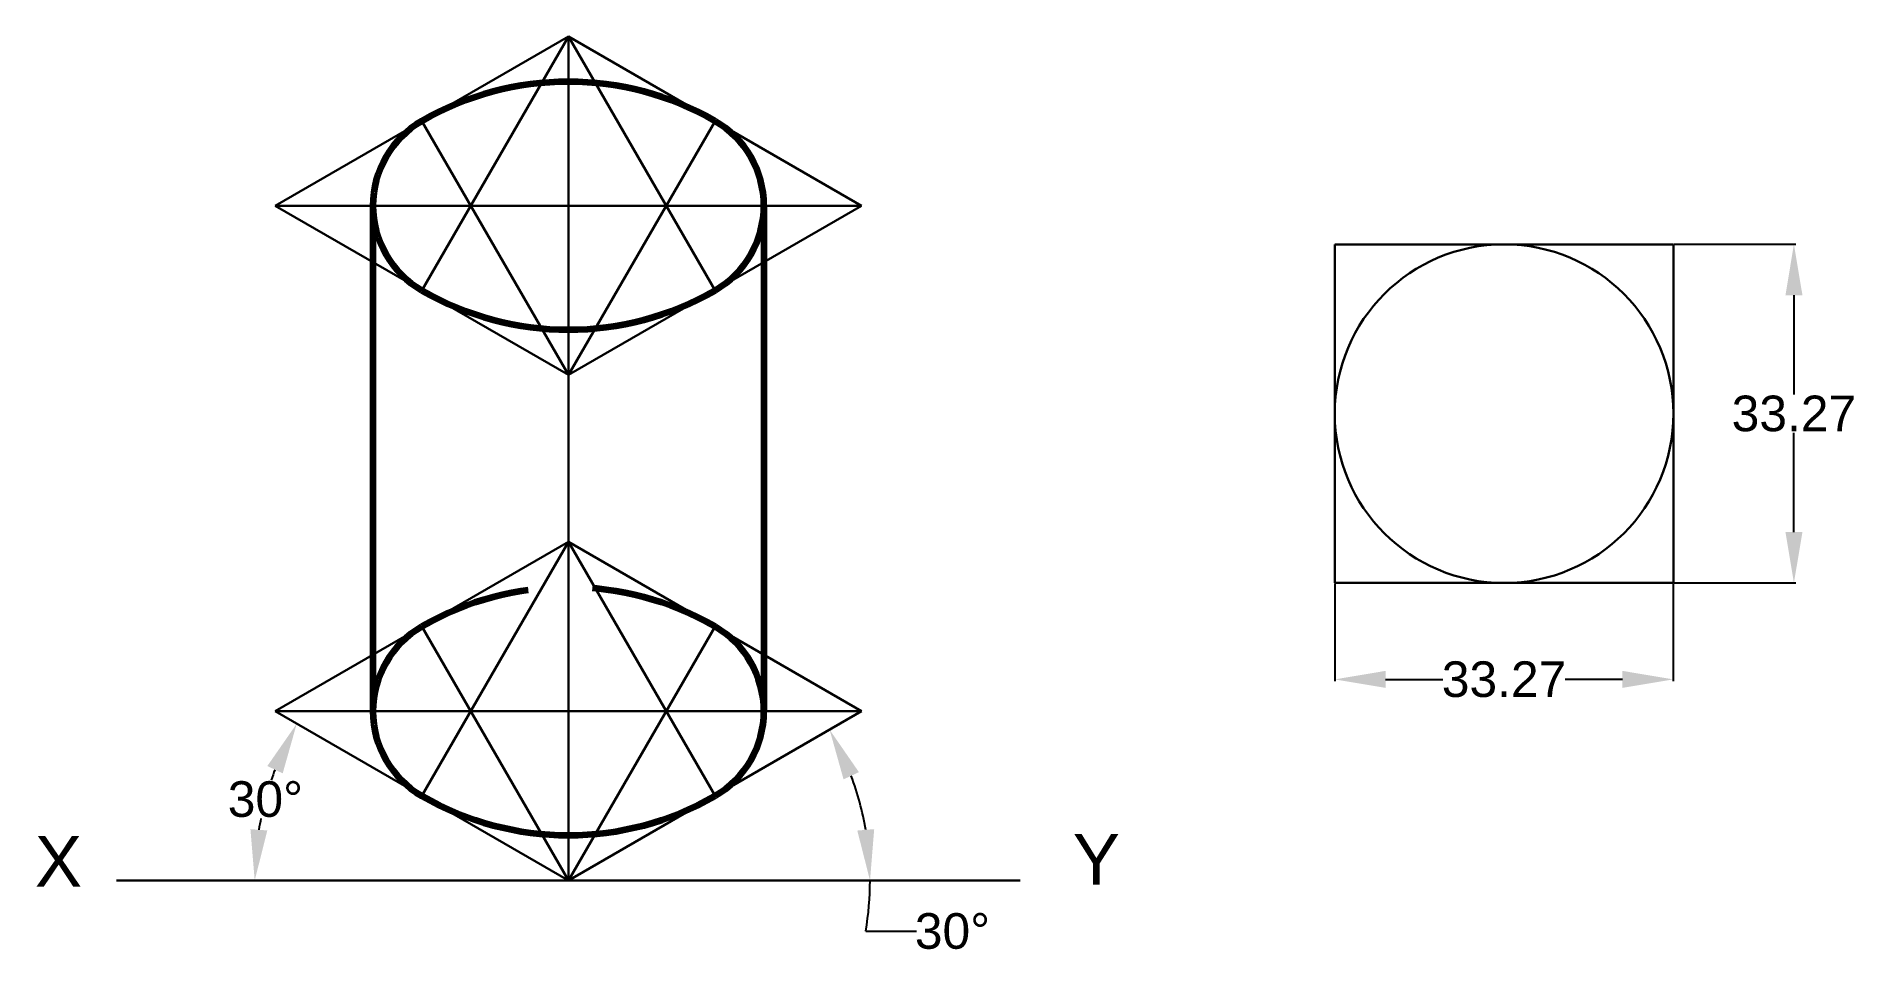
# Model space of a CAD drawing. Header units: millimetres. Extents: x 75 to 254, y 171 to 261.
import ezdxf

# ---------------------------------------------------------------- set-up
doc = ezdxf.new("R2010")
doc.units = ezdxf.units.MM
doc.linetypes.add('DASHED', pattern=[19.05, 12.7, -6.35])
doc.layers.add('thick continuous', color=7, linetype='Continuous', lineweight=30)
doc.styles.get("Standard").update_dxf_attribs({"font": 'arial.ttf'})
doc.dimstyles.get("Standard").update_dxf_attribs({"dimtxt": 3.5, "dimasz": 5, "dimexe": 0.18, "dimexo": 0.0625, "dimgap": 0.09, "dimtad": 0, "dimtih": 1, "dimtoh": 1, "dimdec": 1, "dimzin": 0, "dimdsep": 46, "dimtxsty": 'Standard', "dimcen": 0.09, "dimadec": 0, "dimazin": 0, "dimtfac": 1, "dimtdec": 1, "dimtofl": 0, "dimtmove": 0, "dimatfit": 3, "dimfxl": 1, "dimtolj": 1, "dimtzin": 0, "dimarcsym": 0})

# ---------------------------------------------------------------- blocks, each defined once
blk = doc.blocks.new('*D35')
at = {"layer": 'Defpoints', "color": 0, "transparency": 16777216}
for p in [(235.77, 240.61), (235.77, 207.34), (247.62, 207.34)]:
    blk.add_point(p, dxfattribs=at)
at = {"layer": 'thick continuous', "color": 0, "lineweight": -2, "transparency": 16777216}
for p, q in [((235.84, 240.61), (247.8, 240.61)), ((247.62, 235.61), (247.62, 225.85)), ((247.62, 212.34), (247.62, 222.09)), ((235.84, 207.34), (247.8, 207.34))]:
    blk.add_line(p, q, dxfattribs=at)
at = {"layer": 'thick continuous', "color": 0, "transparency": 16777216}
for points in [[(246.79, 235.61), (248.46, 235.61), (247.62, 240.61)], [(246.79, 212.34), (248.46, 212.34), (247.62, 207.34)]]:
    blk.add_solid(points, dxfattribs=at)
at = {"layer": 'thick continuous', "color": 0, "transparency": 16777216, "insert": (247.62, 223.97), "char_height": 3.5, "attachment_point": 5}
blk.add_mtext('\\A1;33.27', dxfattribs=at)
blk = doc.blocks.new('*D36')
at = {"layer": 'Defpoints', "color": 0, "transparency": 16777216}
for p in [(202.5, 207.34), (235.77, 207.34), (235.77, 197.86)]:
    blk.add_point(p, dxfattribs=at)
at = {"layer": 'thick continuous', "color": 0, "lineweight": -2, "transparency": 16777216}
for p, q in [((202.5, 207.27), (202.5, 197.68)), ((235.77, 207.27), (235.77, 197.68)), ((207.5, 197.86), (213.14, 197.86)), ((230.77, 197.86), (225.13, 197.86))]:
    blk.add_line(p, q, dxfattribs=at)
at = {"layer": 'thick continuous', "color": 0, "transparency": 16777216}
for points in [[(207.5, 198.7), (207.5, 197.03), (202.5, 197.86)], [(230.77, 198.7), (230.77, 197.03), (235.77, 197.86)]]:
    blk.add_solid(points, dxfattribs=at)
at = {"layer": 'thick continuous', "color": 0, "transparency": 16777216, "insert": (219.14, 197.86), "char_height": 3.5, "attachment_point": 5}
blk.add_mtext('\\A1;33.27', dxfattribs=at)
blk = doc.blocks.new('*D37')
at = {"layer": 'Defpoints', "color": 0, "transparency": 16777216}
for p in [(156.01, 194.73), (155.05, 188.24), (82.8, 178.1), (127.2, 178.1), (171.6, 178.1)]:
    blk.add_point(p, dxfattribs=at)
at = {"layer": 'thick continuous', "color": 0, "lineweight": -2, "transparency": 16777216}
blk.add_line((156.42, 173.12), (161.42, 173.12), dxfattribs=at)
for start, end in [(9.6768, 20.3232), (350.3232, 0)]:
    blk.add_arc((127.2, 178.1), 29.64, start, end, dxfattribs=at)
at = {"layer": 'thick continuous', "color": 0, "transparency": 16777216}
for points in [[(154.24, 188.04), (155.75, 188.75), (152.87, 192.92)], [(157.25, 183.15), (155.59, 183.01), (156.84, 178.1)]]:
    blk.add_solid(points, dxfattribs=at)
at = {"layer": 'thick continuous', "color": 0, "transparency": 16777216, "insert": (164.94, 173.12), "char_height": 3.5, "attachment_point": 5}
blk.add_mtext('\\A1;30°', dxfattribs=at)
blk = doc.blocks.new('*D38')
at = {"layer": 'Defpoints', "color": 0, "transparency": 16777216}
for p in [(98.39, 194.73), (98.24, 188.64), (82.8, 178.1), (127.2, 178.1), (171.6, 178.1)]:
    blk.add_point(p, dxfattribs=at)
at = {"layer": 'thick continuous', "color": 0, "lineweight": -2, "transparency": 16777216}
for start, end in [(159.3059, 161.3514), (168.5873, 170.6941)]:
    blk.add_arc((127.2, 178.1), 30.82, start, end, dxfattribs=at)
at = {"layer": 'thick continuous', "color": 0, "transparency": 16777216}
for points in [[(97.62, 189.35), (99.13, 188.63), (100.51, 193.51)], [(97.62, 183.02), (95.96, 183.15), (96.38, 178.1)]]:
    blk.add_solid(points, dxfattribs=at)
at = {"layer": 'thick continuous', "color": 0, "transparency": 16777216, "insert": (97.43, 186.08), "char_height": 3.5, "attachment_point": 5}
blk.add_mtext('\\A1;30°', dxfattribs=at)

msp = doc.modelspace()

# ---------------------------------------------------------------- linework, layer by layer
at = {"layer": 'thick continuous'}
for p, q in [((98.39, 244.404), (127.202, 261.039)), ((127.202, 261.039), (112.796, 236.087)), ((127.202, 261.039), (156.015, 244.404)), ((127.202, 261.039), (127.202, 227.769)), ((127.202, 261.039), (141.609, 236.087)), ((112.796, 252.722), (127.202, 227.769)), ((127.202, 227.769), (141.609, 252.722)), ((127.202, 227.769), (98.39, 244.404)), ((98.39, 244.404), (156.015, 244.404)), ((127.202, 194.734), (127.202, 244.404)), ((127.202, 227.769), (156.015, 244.404)), ((219.139, 240.606), (202.504, 240.606)), ((202.504, 240.606), (235.774, 240.606)), ((202.504, 223.971), (202.504, 240.606)), ((202.504, 240.606), (202.504, 207.336)), ((235.774, 223.971), (235.774, 240.606)), ((235.774, 240.606), (235.774, 207.336)), ((98.39, 194.734), (127.202, 211.369)), ((127.202, 211.369), (112.796, 186.417)), ((127.202, 211.369), (156.015, 194.734)), ((127.202, 211.369), (127.202, 178.099)), ((127.202, 211.369), (141.609, 186.417)), ((219.139, 207.336), (202.504, 207.336)), ((202.504, 207.336), (235.774, 207.336)), ((112.796, 203.052), (127.202, 178.099)), ((127.202, 178.099), (141.609, 203.052)), ((127.202, 178.099), (98.39, 194.734)), ((98.39, 194.734), (156.015, 194.734)), ((127.202, 178.099), (156.015, 194.734)), ((82.804, 178.099), (171.601, 178.099))]:
    msp.add_line(p, q, dxfattribs=at)
at = {"layer": 'thick continuous', "lineweight": 90}
for p, q in [((107.994, 244.404), (107.994, 194.734)), ((146.411, 244.404), (146.411, 194.734))]:
    msp.add_line(p, q, dxfattribs=at)
at = {"layer": 'thick continuous'}
msp.add_circle((219.139, 223.971), 16.635, dxfattribs=at)
at = {"layer": 'thick continuous', "lineweight": 90}
for centre, radius, start, end in [((127.202, 227.769), 28.813, 60, 120), ((117.598, 244.404), 9.604, 120, 240), ((136.807, 244.404), 9.604, 300, 60), ((127.202, 261.039), 28.813, 240, 300), ((117.598, 194.734), 9.604, 120, 240), ((136.807, 194.734), 9.604, 300, 60), ((127.202, 211.369), 28.813, 240, 300)]:
    msp.add_arc(centre, radius, start, end, dxfattribs=at)
at = {"layer": 'thick continuous', "linetype": 'DASHED', "lineweight": 90}
msp.add_arc((127.202, 178.099), 28.813, 60, 120, dxfattribs=at)

# ---------------------------------------------------------------- texts
at = {"layer": 'thick continuous'}
for s, p in [('X', (74.769, 177.482)), ('Y', (176.751, 177.687))]:
    msp.add_text(s, height=5, dxfattribs=at).set_placement(p)

# ---------------------------------------------------------------- dimensions: what is measured, and where the dimension line sits
dim = msp.add_linear_dim(base=(247.623, 207.336), p1=(235.774, 240.606), p2=(235.774, 207.336), angle=90, dimstyle='Standard', override={"dimdec": 2}, dxfattribs=at)
dim.commit()
dim.dimension.update_dxf_attribs({"geometry": '*D35', "text_midpoint": (247.623, 223.971)})
dim = msp.add_linear_dim(base=(235.774, 197.865), p1=(202.504, 207.336), p2=(235.774, 207.336), dimstyle='Standard', override={"dimdec": 2}, dxfattribs=at)
dim.commit()
dim.dimension.update_dxf_attribs({"geometry": '*D36', "text_midpoint": (219.139, 197.865)})
for base, line2, picture, middle in [((155.055, 188.237), ((127.202, 178.099), (156.015, 194.734)), '*D37', (164.943, 173.117)), ((98.243, 188.64), ((127.202, 178.099), (98.39, 194.734)), '*D38', (97.434, 186.076))]:
    dim = msp.add_angular_dim_2l(base=base, line1=((82.804, 178.099), (171.601, 178.099)), line2=line2, dimstyle='Standard', dxfattribs=at)
    dim.commit()
    dim.dimension.update_dxf_attribs({"geometry": picture, "text_midpoint": middle})

doc.saveas('drawing.dxf')
